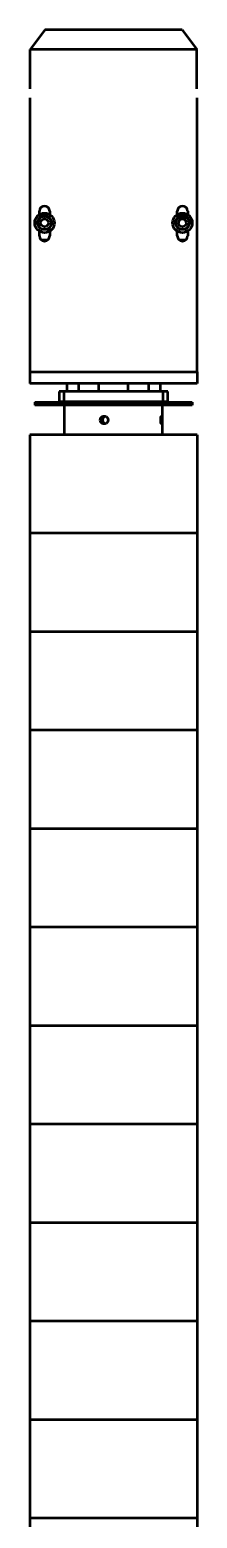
# Model space of a CAD drawing. Header units: millimetres. Extents: x 6662 to 10710, y 10182 to 13222.
# Drawn here: x 6662 to 6832, y 11711 to 13222 of the extents above; entities that cross this region are included whole.
import ezdxf

# ---------------------------------------------------------------- set-up
doc = ezdxf.new("R2010")
doc.units = ezdxf.units.MM
doc.layers.add('外形線', color=7, linetype='Continuous', lineweight=50)

msp = doc.modelspace()

# ---------------------------------------------------------------- linework, layer by layer
at = {"layer": '外形線'}
for p, q in [((6677.8, 13221.9), (6662.9, 13201.9)), ((6817, 13221.9), (6677.8, 13221.9)), ((6817, 13221.9), (6831.9, 13201.9)), ((6831.9, 13201.9), (6662.9, 13201.9)), ((6662.9, 13161.9), (6662.9, 13201.9)), ((6831.9, 13161.9), (6831.9, 13201.9)), ((6662.4, 13152.7), (6662.4, 12874.7)), ((6832.4, 12874.7), (6832.4, 13152.7)), ((6672.2, 13034.5), (6672.2, 13037.7)), ((6682.7, 13037.7), (6682.7, 13034.5)), ((6812.2, 13034.5), (6812.2, 13037.7)), ((6822.7, 13037.7), (6822.7, 13034.5)), ((6672.2, 13012.7), (6672.2, 13017.4)), ((6682.7, 13017.4), (6682.7, 13012.7)), ((6812.2, 13012.7), (6812.2, 13017.4)), ((6822.7, 13017.4), (6822.7, 13012.7)), ((6680.4, 13008.4), (6674.4, 13008.4)), ((6820.4, 13008.4), (6814.4, 13008.4)), ((6662.4, 12874.7), (6662.4, 12862.7)), ((6662.4, 12874.7), (6832.4, 12874.7)), ((6832.4, 12862.7), (6662.4, 12862.7)), ((6699.9, 12862.7), (6699.9, 12854.7)), ((6711.9, 12862.7), (6711.9, 12854.7)), ((6732.4, 12854.7), (6732.4, 12862.7)), ((6762.4, 12854.7), (6762.4, 12862.7)), ((6782.9, 12862.7), (6782.9, 12854.7)), ((6794.9, 12862.7), (6794.9, 12854.7)), ((6832.4, 12874.7), (6832.4, 12862.7)), ((6692.4, 12854.7), (6692.4, 12844.7)), ((6697.4, 12854.7), (6692.4, 12854.7)), ((6797.4, 12854.7), (6697.4, 12854.7)), ((6697.4, 12844.7), (6697.4, 12854.7)), ((6797.4, 12854.7), (6797.4, 12844.7)), ((6802.4, 12854.7), (6797.4, 12854.7)), ((6802.4, 12844.7), (6802.4, 12854.7)), ((6667.4, 12843.7), (6827.4, 12843.7)), ((6667.4, 12843.7), (6667.4, 12840.7)), ((6827.4, 12840.7), (6667.4, 12840.7)), ((6692.4, 12844.7), (6697.4, 12844.7)), ((6697.4, 12844.7), (6797.4, 12844.7)), ((6697.7, 12810.7), (6697.7, 12840.7)), ((6732.4, 12843.7), (6732.4, 12844.7)), ((6762.4, 12843.7), (6762.4, 12844.7)), ((6797.2, 12810.7), (6797.2, 12840.7)), ((6797.4, 12844.7), (6802.4, 12844.7)), ((6827.4, 12843.7), (6827.4, 12840.7)), ((6832.4, 12810.7), (6662.4, 12810.7)), ((6662.4, 12810.7), (6662.4, 12710.7)), ((6832.4, 12810.7), (6832.4, 12710.7)), ((6832.4, 12710.7), (6662.4, 12710.7)), ((6662.4, 12710.7), (6662.4, 12610.7)), ((6832.4, 12710.7), (6662.4, 12710.7)), ((6832.4, 12710.7), (6832.4, 12610.7)), ((6832.4, 12610.7), (6662.4, 12610.7)), ((6662.4, 12610.7), (6662.4, 12510.7)), ((6832.4, 12610.7), (6662.4, 12610.7)), ((6832.4, 12610.7), (6832.4, 12510.7)), ((6832.4, 12510.7), (6662.4, 12510.7)), ((6662.4, 12510.7), (6662.4, 12410.7)), ((6832.4, 12510.7), (6662.4, 12510.7)), ((6832.4, 12510.7), (6832.4, 12410.7)), ((6832.4, 12410.7), (6662.4, 12410.7)), ((6662.4, 12410.7), (6662.4, 12310.7)), ((6832.4, 12410.7), (6662.4, 12410.7)), ((6832.4, 12410.7), (6832.4, 12310.7)), ((6832.4, 12310.7), (6662.4, 12310.7)), ((6662.4, 12310.7), (6662.4, 12210.7)), ((6832.4, 12310.7), (6662.4, 12310.7)), ((6832.4, 12310.7), (6832.4, 12210.7)), ((6832.4, 12210.7), (6662.4, 12210.7)), ((6662.4, 12210.7), (6662.4, 12110.7)), ((6832.4, 12210.7), (6662.4, 12210.7)), ((6832.4, 12210.7), (6832.4, 12110.7)), ((6832.4, 12110.7), (6662.4, 12110.7)), ((6662.4, 12110.7), (6662.4, 12010.7)), ((6832.4, 12110.7), (6662.4, 12110.7)), ((6832.4, 12110.7), (6832.4, 12010.7)), ((6832.4, 12010.7), (6662.4, 12010.7)), ((6662.4, 12010.7), (6662.4, 11910.7)), ((6832.4, 12010.7), (6662.4, 12010.7)), ((6832.4, 12010.7), (6832.4, 11910.7)), ((6832.4, 11910.7), (6662.4, 11910.7)), ((6662.4, 11910.7), (6662.4, 11810.7)), ((6832.4, 11910.7), (6662.4, 11910.7)), ((6832.4, 11910.7), (6832.4, 11810.7)), ((6832.4, 11810.7), (6662.4, 11810.7)), ((6662.4, 11810.7), (6662.4, 11710.7)), ((6832.4, 11810.7), (6662.4, 11810.7)), ((6832.4, 11810.7), (6832.4, 11710.7)), ((6832.4, 11710.7), (6662.4, 11710.7)), ((6662.4, 11710.7), (6662.4, 11610.7)), ((6832.4, 11710.7), (6662.4, 11710.7)), ((6832.4, 11710.7), (6832.4, 11610.7))]:
    msp.add_line(p, q, dxfattribs=at).dxf.unprotected_set("ltscale", 0)
for points in [[(6669.4, 13025.9), (6669.6, 13026.3), (6669.8, 13026.6), (6669.9, 13026.9), (6670.1, 13027.2), (6670.3, 13027.5), (6670.5, 13027.8), (6670.6, 13028), (6670.8, 13028.3), (6670.9, 13028.6), (6671.1, 13028.9), (6671.2, 13029.1), (6671.4, 13029.4), (6671.5, 13029.7), (6671.7, 13029.9), (6671.9, 13030.2), (6672, 13030.5), (6672.2, 13030.8), (6672.3, 13031), (6672.5, 13031.3), (6672.7, 13031.6), (6672.9, 13031.9), (6673, 13032.2), (6673.2, 13032.5), (6673.4, 13032.9)], [(6673.4, 13032.9), (6673.8, 13032.9), (6674.1, 13032.9), (6674.5, 13032.9), (6674.8, 13032.9), (6675.2, 13032.9), (6675.5, 13032.9), (6675.8, 13032.9), (6676.2, 13032.9), (6676.5, 13032.9), (6676.8, 13032.9), (6677.1, 13032.9), (6677.4, 13032.9), (6677.7, 13032.9), (6678, 13032.9), (6678.3, 13032.9), (6678.7, 13032.9), (6679, 13032.9), (6679.3, 13032.9), (6679.6, 13032.9), (6680, 13032.9), (6680.3, 13032.9), (6680.7, 13032.9), (6681, 13032.9), (6681.4, 13032.9)], [(6681.4, 13032.9), (6681.6, 13032.5), (6681.8, 13032.2), (6682, 13031.9), (6682.1, 13031.6), (6682.3, 13031.3), (6682.5, 13031), (6682.6, 13030.8), (6682.8, 13030.5), (6682.9, 13030.2), (6683.1, 13029.9), (6683.3, 13029.7), (6683.4, 13029.4), (6683.6, 13029.1), (6683.7, 13028.9), (6683.9, 13028.6), (6684, 13028.3), (6684.2, 13028), (6684.4, 13027.8), (6684.5, 13027.5), (6684.7, 13027.2), (6684.9, 13026.9), (6685, 13026.6), (6685.2, 13026.3), (6685.4, 13025.9)], [(6809.4, 13026.1), (6809.6, 13026.4), (6809.8, 13026.7), (6809.9, 13027), (6810.1, 13027.3), (6810.3, 13027.6), (6810.5, 13027.9), (6810.6, 13028.2), (6810.8, 13028.4), (6810.9, 13028.7), (6811.1, 13029), (6811.2, 13029.3), (6811.4, 13029.5), (6811.5, 13029.8), (6811.7, 13030.1), (6811.9, 13030.3), (6812, 13030.6), (6812.2, 13030.9), (6812.3, 13031.2), (6812.5, 13031.4), (6812.7, 13031.7), (6812.9, 13032), (6813, 13032.4), (6813.2, 13032.7), (6813.4, 13033)], [(6813.4, 13033), (6813.8, 13033), (6814.1, 13033), (6814.5, 13033), (6814.8, 13033), (6815.2, 13033), (6815.5, 13033), (6815.8, 13033), (6816.2, 13033), (6816.5, 13033), (6816.8, 13033), (6817.1, 13033), (6817.4, 13033), (6817.7, 13033), (6818, 13033), (6818.3, 13033), (6818.7, 13033), (6819, 13033), (6819.3, 13033), (6819.6, 13033), (6820, 13033), (6820.3, 13033), (6820.7, 13033), (6821, 13033), (6821.4, 13033)], [(6821.4, 13033), (6821.6, 13032.7), (6821.8, 13032.4), (6822, 13032), (6822.1, 13031.7), (6822.3, 13031.4), (6822.5, 13031.2), (6822.6, 13030.9), (6822.8, 13030.6), (6822.9, 13030.3), (6823.1, 13030.1), (6823.3, 13029.8), (6823.4, 13029.5), (6823.6, 13029.3), (6823.7, 13029), (6823.9, 13028.7), (6824, 13028.4), (6824.2, 13028.2), (6824.4, 13027.9), (6824.5, 13027.6), (6824.7, 13027.3), (6824.9, 13027), (6825, 13026.7), (6825.2, 13026.4), (6825.4, 13026.1)], [(6673.4, 13019), (6673.2, 13019.3), (6673, 13019.7), (6672.9, 13020), (6672.7, 13020.3), (6672.5, 13020.5), (6672.4, 13020.8), (6672.2, 13021.1), (6672, 13021.4), (6671.9, 13021.7), (6671.7, 13021.9), (6671.6, 13022.2), (6671.4, 13022.5), (6671.3, 13022.7), (6671.1, 13023), (6671, 13023.3), (6670.8, 13023.5), (6670.6, 13023.8), (6670.5, 13024.1), (6670.3, 13024.4), (6670.1, 13024.7), (6670, 13025), (6669.8, 13025.3), (6669.6, 13025.6), (6669.4, 13025.9)], [(6677.4, 13019), (6677.2, 13019), (6677.1, 13019), (6676.9, 13019), (6676.7, 13019), (6676.6, 13019), (6676.4, 13019), (6676.2, 13019), (6676.1, 13019), (6675.9, 13019), (6675.7, 13019), (6675.6, 13019), (6675.4, 13019), (6675.3, 13019), (6675.1, 13019), (6674.9, 13019), (6674.8, 13019), (6674.6, 13019), (6674.4, 13019), (6674.3, 13019), (6674.1, 13019), (6673.9, 13019), (6673.8, 13019), (6673.6, 13019), (6673.4, 13019)], [(6681.4, 13019), (6681.2, 13019), (6681.1, 13019), (6680.9, 13019), (6680.7, 13019), (6680.6, 13019), (6680.4, 13019), (6680.2, 13019), (6680.1, 13019), (6679.9, 13019), (6679.7, 13019), (6679.6, 13019), (6679.4, 13019), (6679.2, 13019), (6679.1, 13019), (6678.9, 13019), (6678.7, 13019), (6678.6, 13019), (6678.4, 13019), (6678.2, 13019), (6678.1, 13019), (6677.9, 13019), (6677.7, 13019), (6677.6, 13019), (6677.4, 13019)], [(6685.4, 13025.9), (6685.2, 13025.6), (6685, 13025.3), (6684.9, 13025), (6684.7, 13024.7), (6684.5, 13024.4), (6684.3, 13024.1), (6684.2, 13023.8), (6684, 13023.5), (6683.9, 13023.3), (6683.7, 13023), (6683.5, 13022.7), (6683.4, 13022.5), (6683.2, 13022.2), (6683.1, 13021.9), (6682.9, 13021.7), (6682.8, 13021.4), (6682.6, 13021.1), (6682.5, 13020.8), (6682.3, 13020.5), (6682.1, 13020.3), (6682, 13020), (6681.8, 13019.7), (6681.6, 13019.3), (6681.4, 13019)], [(6813.4, 13019.1), (6813.2, 13019.5), (6813, 13019.8), (6812.9, 13020.1), (6812.7, 13020.4), (6812.5, 13020.7), (6812.4, 13021), (6812.2, 13021.2), (6812, 13021.5), (6811.9, 13021.8), (6811.7, 13022.1), (6811.6, 13022.3), (6811.4, 13022.6), (6811.3, 13022.9), (6811.1, 13023.1), (6811, 13023.4), (6810.8, 13023.7), (6810.6, 13023.9), (6810.5, 13024.2), (6810.3, 13024.5), (6810.1, 13024.8), (6810, 13025.1), (6809.8, 13025.4), (6809.6, 13025.7), (6809.4, 13026.1)], [(6817.4, 13019.1), (6817.2, 13019.1), (6817.1, 13019.1), (6816.9, 13019.1), (6816.7, 13019.1), (6816.6, 13019.1), (6816.4, 13019.1), (6816.2, 13019.1), (6816.1, 13019.1), (6815.9, 13019.1), (6815.7, 13019.1), (6815.6, 13019.1), (6815.4, 13019.1), (6815.3, 13019.1), (6815.1, 13019.1), (6814.9, 13019.1), (6814.8, 13019.1), (6814.6, 13019.1), (6814.4, 13019.1), (6814.3, 13019.1), (6814.1, 13019.1), (6813.9, 13019.1), (6813.8, 13019.1), (6813.6, 13019.1), (6813.4, 13019.1)], [(6821.4, 13019.1), (6821.2, 13019.1), (6821.1, 13019.1), (6820.9, 13019.1), (6820.7, 13019.1), (6820.6, 13019.1), (6820.4, 13019.1), (6820.2, 13019.1), (6820.1, 13019.1), (6819.9, 13019.1), (6819.7, 13019.1), (6819.6, 13019.1), (6819.4, 13019.1), (6819.2, 13019.1), (6819.1, 13019.1), (6818.9, 13019.1), (6818.7, 13019.1), (6818.6, 13019.1), (6818.4, 13019.1), (6818.2, 13019.1), (6818.1, 13019.1), (6817.9, 13019.1), (6817.7, 13019.1), (6817.6, 13019.1), (6817.4, 13019.1)], [(6825.4, 13026.1), (6825.2, 13025.7), (6825, 13025.4), (6824.9, 13025.1), (6824.7, 13024.8), (6824.5, 13024.5), (6824.3, 13024.2), (6824.2, 13023.9), (6824, 13023.7), (6823.9, 13023.4), (6823.7, 13023.1), (6823.5, 13022.9), (6823.4, 13022.6), (6823.2, 13022.3), (6823.1, 13022.1), (6822.9, 13021.8), (6822.8, 13021.5), (6822.6, 13021.2), (6822.5, 13021), (6822.3, 13020.7), (6822.1, 13020.4), (6822, 13020.1), (6821.8, 13019.8), (6821.6, 13019.5), (6821.4, 13019.1)], [(6734, 12825.7), (6734.2, 12826.8), (6734.6, 12827.8), (6735.2, 12828.6), (6736, 12829.2), (6736.9, 12829.6), (6737.9, 12829.7), (6738.9, 12829.6), (6739.9, 12829.2), (6740.7, 12828.6), (6741.4, 12827.8), (6741.8, 12826.8), (6741.9, 12825.7), (6741.8, 12824.7), (6741.4, 12823.7), (6740.7, 12822.9), (6739.9, 12822.3), (6738.9, 12821.9), (6737.9, 12821.7), (6736.9, 12821.9), (6736, 12822.3), (6735.2, 12822.9), (6734.6, 12823.7), (6734.2, 12824.7), (6734, 12825.7)], [(6739.1, 12829.6), (6738.9, 12829.5), (6738.7, 12829.4), (6738.5, 12829.3), (6738.3, 12829.2), (6738.2, 12829.1), (6738, 12829), (6737.8, 12828.9), (6737.7, 12828.7), (6737.5, 12828.6), (6737.4, 12828.4), (6737.3, 12828.3), (6737.1, 12828.1), (6737, 12827.9), (6736.9, 12827.8), (6736.8, 12827.6), (6736.7, 12827.4), (6736.6, 12827.2), (6736.6, 12827), (6736.5, 12826.8), (6736.5, 12826.6), (6736.4, 12826.4), (6736.4, 12826.2), (6736.4, 12825.9), (6736.4, 12825.7)], [(6736.4, 12825.7), (6736.4, 12825.5), (6736.4, 12825.3), (6736.4, 12825.1), (6736.5, 12824.9), (6736.5, 12824.7), (6736.6, 12824.5), (6736.6, 12824.3), (6736.7, 12824.1), (6736.8, 12823.9), (6736.9, 12823.7), (6737, 12823.5), (6737.1, 12823.4), (6737.3, 12823.2), (6737.4, 12823), (6737.5, 12822.9), (6737.7, 12822.8), (6737.8, 12822.6), (6738, 12822.5), (6738.2, 12822.4), (6738.3, 12822.3), (6738.5, 12822.2), (6738.7, 12822.1), (6738.9, 12822), (6739.1, 12821.9)], [(6795.3, 12825.7), (6795.4, 12826.8), (6795.5, 12827.8), (6795.6, 12828.6), (6795.8, 12829.2), (6796, 12829.6), (6796.2, 12829.7), (6796.4, 12829.6), (6796.6, 12829.2), (6796.7, 12828.6), (6796.8, 12827.8), (6796.8, 12826.8), (6796.8, 12825.7), (6796.8, 12824.7), (6796.8, 12823.7), (6796.7, 12822.9), (6796.6, 12822.3), (6796.4, 12821.9), (6796.2, 12821.7), (6796, 12821.9), (6795.8, 12822.3), (6795.6, 12822.9), (6795.5, 12823.7), (6795.4, 12824.7), (6795.3, 12825.7)]]:
    msp.add_lwpolyline(points, dxfattribs=at).dxf.unprotected_set("ltscale", 0)
for centre, radius in [((6677.4, 13025.9), 10), ((6677.4, 13025.8), 6.8), ((6677.4, 13025.9), 4), ((6817.4, 13025.9), 10), ((6817.4, 13025.9), 6.8), ((6817.4, 13025.9), 4)]:
    msp.add_circle(centre, radius, dxfattribs=at).dxf.unprotected_set("ltscale", 0)
for centre, radius, start, end in [((6677.4, 13037.7), 5.25, 0, 180), ((6817.4, 13037.7), 5.25, 0, 180), ((6817.4, 13026.1), 4, 359.0818, 180), ((6677.4, 13012.7), 5.25, 180, 0), ((6817.4, 13012.7), 5.25, 180, 0), ((6817.4, 13026.1), 4, 180, 180.9182)]:
    msp.add_arc(centre, radius, start, end, dxfattribs=at).dxf.unprotected_set("ltscale", 0)

doc.saveas('drawing.dxf')
